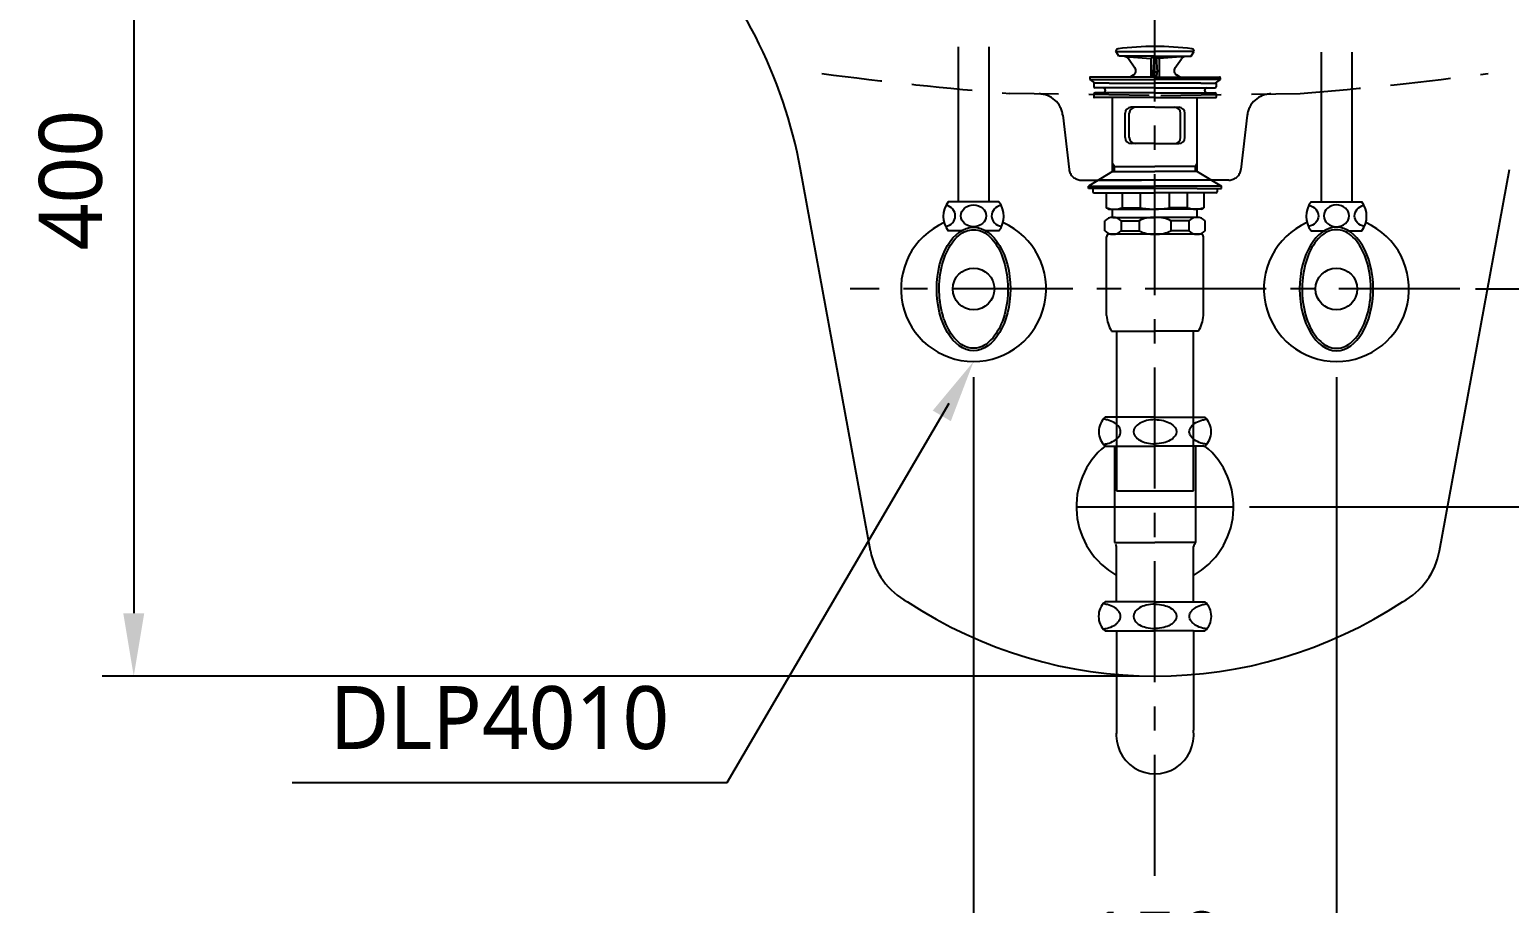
# Model space of a CAD drawing. Extents: x 7158 to 10258, y -4678 to -2578.
# Drawn here: x 7893 to 8505, y -4256 to -3895 of the extents above; entities that cross this region are included whole.
import ezdxf

# ---------------------------------------------------------------- set-up
doc = ezdxf.new("R2010")
doc.units = 0
doc.header["$LTSCALE"] = 20
doc.header["$MEASUREMENT"] = 0
doc.linetypes.add('CENTER', pattern=[2, 1.25, -0.25, 0.25, -0.25])
doc.linetypes.add('HIDDEN', pattern=[0.375, 0.25, -0.125])
doc.layers.get('0').update_dxf_attribs({"linetype": 'CONTINUOUS'})
doc.layers.get('DEFPOINTS').update_dxf_attribs({"linetype": 'CONTINUOUS'})
for name, color, linetype in [('1', 1, 'CONTINUOUS'), ('2', 2, 'HIDDEN'), ('3', 3, 'CONTINUOUS'), ('4', 4, 'CONTINUOUS'), ('6', 6, 'CONTINUOUS'), ('7', 7, 'CONTINUOUS'), ('CENTER', 2, 'CENTER')]:
    doc.layers.add(name, color=color, linetype=linetype)
doc.styles.get("Standard").update_dxf_attribs({"font": 'NanumGothic.ttf'})
doc.dimstyles.get("Standard").update_dxf_attribs({"dimtxt": 2.5, "dimasz": 2, "dimexe": 2, "dimexo": 1, "dimgap": 1.5, "dimtad": 1, "dimdec": 0, "dimlfac": 10, "dimrnd": 0.5, "dimzin": 0, "dimdsep": 46, "dimtxsty": 'Standard', "dimcen": 0, "dimclrt": 2, "dimadec": 0, "dimazin": 0, "dimtfac": 1, "dimtdec": 0, "dimtmove": 0, "dimatfit": 3, "dimfxl": 1, "dimtolj": 1, "dimtzin": 0, "dimarcsym": 0})

# ---------------------------------------------------------------- blocks, each defined once
blk = doc.blocks.new('A$C70257C18')
at = {"layer": '1'}
blk.add_line((50.83, 128.41), (4.17, 128.41), dxfattribs=at)
at = {"layer": '3'}
for p, q in [((12.5, 179.6), (11.27, 181.73)), ((11.39, 181.53), (27.5, 181.53)), ((27.5, 179.6), (12.5, 179.6)), ((15.02, 179.42), (25.75, 178.71)), ((19.23, 174.72), (16.51, 178.57)), ((27.5, 179.6), (25.75, 178.71)), ((25.75, 178.71), (25.75, 171)), ((26.98, 179.34), (26.55, 172.93)), ((43.61, 181.53), (27.5, 181.53)), ((27.5, 179.6), (42.5, 179.6)), ((27.5, 179.6), (29.25, 178.71)), ((28.02, 179.34), (28.45, 172.93)), ((39.98, 179.42), (29.25, 178.71)), ((29.25, 178.71), (29.25, 171)), ((35.77, 174.72), (38.49, 178.57)), ((42.5, 179.6), (43.73, 181.73)), ((17.14, 171), (18.59, 171.84)), ((26.75, 171), (26.55, 172.95)), ((26.55, 172.95), (27.5, 172.95)), ((28.45, 172.95), (27.5, 172.95)), ((28.25, 171), (28.45, 172.95)), ((37.86, 171), (36.41, 171.84)), ((0.5, 170.6), (0.5, 170)), ((0.5, 170), (27.5, 170)), ((0.5, 170), (2.64, 168.5)), ((10.2, 171), (0.9, 171)), ((2.2, 168.3), (2.2, 167)), ((8.5, 168.5), (2.4, 168.5)), ((27.5, 166.5), (2.7, 166.5)), ((8.5, 168.5), (27.5, 168.5)), ((27.5, 171), (10.2, 171)), ((27.5, 171), (44.8, 171)), ((54.5, 170), (27.5, 170)), ((46.5, 168.5), (27.5, 168.5)), ((27.5, 166.5), (52.3, 166.5)), ((44.8, 171), (54.1, 171)), ((46.5, 168.5), (52.6, 168.5)), ((54.5, 170), (52.36, 168.5)), ((52.8, 168.3), (52.8, 167)), ((54.5, 170.6), (54.5, 170)), ((2.2, 164), (2.2, 162.7)), ((27.5, 162.5), (2.4, 162.5)), ((27.5, 164.5), (2.7, 164.5)), ((10, 131.91), (10, 162.5)), ((27.5, 164.5), (52.3, 164.5)), ((27.5, 162.5), (52.6, 162.5)), ((45, 131.91), (45, 162.5)), ((52.8, 164), (52.8, 162.7)), ((15.13, 146), (15.13, 156)), ((16.89, 146), (16.89, 156)), ((27.5, 158.5), (17.63, 158.5)), ((27.5, 158.5), (37.37, 158.5)), ((38.11, 146), (38.11, 156)), ((39.87, 146), (39.87, 156)), ((27.5, 143.5), (17.63, 143.5)), ((27.5, 143.5), (37.37, 143.5)), ((10.7, 134), (10, 135.21)), ((44.3, 134), (45, 135.21)), ((10, 131.91), (0, 125.91)), ((10, 134), (27.5, 134)), ((10, 131.91), (27.5, 131.91)), ((10.7, 131.91), (10.7, 134)), ((45, 134), (27.5, 134)), ((45, 131.91), (27.5, 131.91)), ((44.3, 131.91), (44.3, 134)), ((45, 131.91), (55, 125.91)), ((0, 125.91), (27.5, 125.91)), ((0, 124.91), (0, 125.91)), ((10, 124.91), (0, 124.91)), ((1.81, 124.91), (1.81, 123.61)), ((2.31, 123.11), (7.31, 123.11)), ((7.31, 123.11), (27.5, 123.11)), ((7.31, 123.11), (7.31, 116.98)), ((45, 124.91), (10, 124.91)), ((14.08, 116.98), (14.08, 123.11)), ((21.48, 116.98), (21.48, 123.11)), ((55, 125.91), (27.5, 125.91)), ((47.69, 123.11), (27.5, 123.11)), ((33.52, 116.98), (33.52, 123.11)), ((40.92, 116.98), (40.92, 123.11)), ((45, 124.91), (55, 124.91)), ((47.69, 123.11), (47.69, 116.98)), ((52.69, 123.11), (47.69, 123.11)), ((53.19, 124.91), (53.19, 123.61)), ((55, 124.91), (55, 125.91)), ((8.31, 116.41), (7.31, 116.98)), ((8.31, 116.41), (9.71, 116.41)), ((9.71, 116.41), (27.5, 116.41)), ((10, 112.99), (10, 116.41)), ((14.08, 116.98), (21.48, 116.98)), ((45.29, 116.41), (27.5, 116.41)), ((40.92, 116.98), (33.52, 116.98)), ((45, 112.99), (45, 116.41)), ((46.69, 116.41), (45.29, 116.41)), ((46.69, 116.41), (47.69, 116.98)), ((6.76, 107.44), (6.76, 111.56)), ((10.14, 113), (27.26, 113)), ((13.53, 111.56), (20.93, 111.56)), ((13.53, 111.56), (13.53, 107.44)), ((20.93, 111.56), (20.93, 107.44)), ((44.86, 113), (27.74, 113)), ((34.07, 111.56), (34.07, 107.44)), ((41.47, 111.56), (34.07, 111.56)), ((41.47, 111.56), (41.47, 107.44)), ((48.24, 107.44), (48.24, 111.56)), ((7.5, 72.4), (7.5, 105)), ((27.5, 106), (8.5, 106)), ((13.53, 107.44), (20.93, 107.44)), ((44.86, 106), (27.5, 106)), ((41.47, 107.44), (34.07, 107.44)), ((44.3, 106), (44.86, 106)), ((44.86, 106), (45.26, 106)), ((46.5, 106), (45, 106)), ((47.5, 72.4), (47.5, 105)), ((47.5, 99.64), (47.5, 105)), ((9.5, 66), (27.5, 66)), ((11.63, 66), (11.63, 0)), ((45.5, 66), (27.5, 66)), ((43.38, 0), (43.38, 66)), ((11.63, 0), (43.38, 0))]:
    blk.add_line(p, q, dxfattribs=at)
for centre, radius, start, end in [((27.5, 63.6), 120, 90, 97.32041), ((27.5, 63.6), 120, 82.67959, 90), ((12.35, 181.53), 1.1, 97.32041, 169.4262), ((14.87, 177.42), 2, 35.20233, 86.26181), ((40.13, 177.42), 2, 93.73819, 144.79767), ((42.65, 181.53), 1.1, 10.5738, 82.67959), ((17.59, 173.57), 2, 300, 35.20233), ((37.41, 173.57), 2, 144.79767, 240), ((0.9, 170.6), 0.4, 90, 180), ((2.4, 168.3), 0.2, 90, 180), ((2.7, 167), 0.5, 180, 270), ((6, 165.5), 1, 270, 90), ((49, 165.5), 1, 90, 270), ((52.3, 167), 0.5, 270, 0), ((52.6, 168.3), 0.2, 0, 90), ((54.1, 170.6), 0.4, 0, 90), ((2.7, 164), 0.5, 90, 180), ((2.4, 162.7), 0.2, 180, 270), ((52.3, 164), 0.5, 0, 90), ((52.6, 162.7), 0.2, 270, 0), ((17.63, 156), 2.5, 90, 180), ((19.39, 156), 2.5, 90, 180), ((35.61, 156), 2.5, 0, 90), ((37.37, 156), 2.5, 0, 90), ((17.63, 146), 2.5, 180, 270), ((19.39, 146), 2.5, 180, 270), ((35.61, 146), 2.5, 270, 0), ((37.37, 146), 2.5, 270, 0), ((2.31, 123.61), 0.5, 180, 270), ((52.69, 123.61), 0.5, 270, 0), ((10.7, 126.58), 10.18, 250.56793, 289.43207), ((27.31, 145.86), 29.46, 258.59557, 270.37374), ((27.69, 145.86), 29.46, 269.62626, 281.40443), ((44.3, 126.58), 10.18, 250.56793, 289.43207), ((10.14, 108.29), 4.7, 43.94094, 136.05906), ((27.03, 99.4), 13.61, 89.0643, 116.64719), ((27.97, 99.4), 13.61, 63.35281, 90.9357), ((44.86, 108.29), 4.7, 43.94094, 136.05906), ((10.14, 110.71), 4.7, 223.94094, 316.05906), ((8.5, 105), 1, 90, 180), ((27.03, 119.6), 13.61, 243.35281, 270.9357), ((27.97, 119.6), 13.61, 269.0643, 296.64719), ((44.86, 110.71), 4.7, 223.94094, 316.05906), ((46.5, 105), 1, 0, 90), ((20.49, 72.95), 13, 182.42004, 212.30001), ((34.51, 72.95), 13, 327.69999, 357.57996)]:
    blk.add_arc(centre, radius, start, end, dxfattribs=at)
at = {"layer": '7', "extrusion": (0, 1, 0)}
for p, q in [((27.5, 161.25, -14.18), (27.5, 161.25, 445.82)), ((27.5, 161.25, 445.82), (27.5, 161.25, -14.18)), ((27.5, 161.25, -14.18), (27.5, 161.25, 445.82)), ((27.5, 161.25, 445.82), (27.5, 161.25, -14.18)), ((27.5, 161.25, 20), (27.5, 161.25, 0)), ((27.5, 161.25, 20), (27.5, 161.25, 0)), ((27.5, 161.25, 20), (27.5, 161.25, 0)), ((27.5, 161.25, 20), (27.5, 161.25, 0)), ((27.5, 161.25, -14.18), (27.5, 161.25, -14.18)), ((27.5, 161.25, -14.18), (27.5, 161.25, -14.18)), ((27.5, 161.25, -14.18), (27.5, 161.25, -14.18)), ((27.5, 161.25, -14.18), (27.5, 161.25, -14.18)), ((27.5, 161.25, 0), (27.5, 161.25, -14.18)), ((27.5, 161.25, 0), (27.5, 161.25, -14.18)), ((27.5, 161.25, 0), (27.5, 161.25, -14.18)), ((27.5, 161.25, 0), (27.5, 161.25, -14.18)), ((27.5, 161.25, 445.82), (27.5, 161.25, 445.82)), ((27.5, 161.25, 445.82), (27.5, 161.25, 445.82)), ((27.5, 161.25, 445.82), (27.5, 161.25, 445.82)), ((27.5, 161.25, 445.82), (27.5, 161.25, 445.82)), ((27.5, 161.25, 410.51), (27.5, 161.25, 445.82)), ((27.5, 161.25, 410.51), (27.5, 161.25, 445.82))]:
    blk.add_line(p, q, dxfattribs=at)
at = {"layer": '7'}
for points, knots in [([(27.5, 161.25, 381.33), (27.5, 161.25, 320.01), (27.5, 161.25, 258.69), (27.5, 161.25, 138.24), (27.5, 161.25, 79.12), (27.5, 161.25, 20)], [0, 0, 0, 0, 0.509144, 0.509144, 1, 1, 1, 1]), ([(27.5, 161.25, 381.33), (27.5, 161.25, 320.01), (27.5, 161.25, 258.69), (27.5, 161.25, 138.24), (27.5, 161.25, 79.12), (27.5, 161.25, 20)], [0, 0, 0, 0, 0.509144, 0.509144, 1, 1, 1, 1]), ([(27.5, 161.25, 381.33), (27.5, 161.25, 320.01), (27.5, 161.25, 258.69), (27.5, 161.25, 138.24), (27.5, 161.25, 79.12), (27.5, 161.25, 20)], [0, 0, 0, 0, 0.509144, 0.509144, 1, 1, 1, 1]), ([(27.5, 161.25, 381.33), (27.5, 161.25, 320.01), (27.5, 161.25, 258.69), (27.5, 161.25, 138.24), (27.5, 161.25, 79.12), (27.5, 161.25, 20)], [0, 0, 0, 0, 0.509144, 0.509144, 1, 1, 1, 1]), ([(27.5, 161.25, 410.51), (27.5, 161.25, 410.51), (27.5, 161.25, 410.6), (27.5, 161.25, 410.98), (27.5, 161.25, 411.25), (27.5, 161.25, 411.56)], [0, 0, 0, 0, 0.535587, 0.535587, 1, 1, 1, 1]), ([(27.5, 161.25, 410.51), (27.5, 161.25, 410.51), (27.5, 161.25, 410.6), (27.5, 161.25, 410.98), (27.5, 161.25, 411.25), (27.5, 161.25, 411.56)], [0, 0, 0, 0, 0.535587, 0.535587, 1, 1, 1, 1]), ([(27.5, 161.25, 410.51), (27.5, 161.25, 410.51), (27.5, 161.25, 410.6), (27.5, 161.25, 410.98), (27.5, 161.25, 411.25), (27.5, 161.25, 411.56)], [0, 0, 0, 0, 0.535587, 0.535587, 1, 1, 1, 1]), ([(27.5, 161.25, 410.51), (27.5, 161.25, 410.51), (27.5, 161.25, 410.6), (27.5, 161.25, 410.98), (27.5, 161.25, 411.25), (27.5, 161.25, 411.56)], [0, 0, 0, 0, 0.535587, 0.535587, 1, 1, 1, 1]), ([(27.5, 161.25, 381.33), (27.5, 161.25, 385.34), (27.5, 161.25, 389.33), (27.5, 161.25, 396.64), (27.5, 161.25, 400.03), (27.5, 161.25, 405.62), (27.5, 161.25, 407.86), (27.5, 161.25, 410.85), (27.5, 161.25, 411.61), (27.5, 161.25, 411.56)], [0, 0, 0, 0, 0.25, 0.25, 0.5, 0.5, 0.75, 0.75, 1, 1, 1, 1]), ([(27.5, 161.25, 381.33), (27.5, 161.25, 385.34), (27.5, 161.25, 389.33), (27.5, 161.25, 396.64), (27.5, 161.25, 400.03), (27.5, 161.25, 405.62), (27.5, 161.25, 407.86), (27.5, 161.25, 410.85), (27.5, 161.25, 411.61), (27.5, 161.25, 411.56)], [0, 0, 0, 0, 0.25, 0.25, 0.5, 0.5, 0.75, 0.75, 1, 1, 1, 1]), ([(27.5, 161.25, 381.33), (27.5, 161.25, 385.34), (27.5, 161.25, 389.33), (27.5, 161.25, 396.64), (27.5, 161.25, 400.03), (27.5, 161.25, 405.62), (27.5, 161.25, 407.86), (27.5, 161.25, 410.85), (27.5, 161.25, 411.61), (27.5, 161.25, 411.56)], [0, 0, 0, 0, 0.25, 0.25, 0.5, 0.5, 0.75, 0.75, 1, 1, 1, 1]), ([(27.5, 161.25, 381.33), (27.5, 161.25, 385.34), (27.5, 161.25, 389.33), (27.5, 161.25, 396.64), (27.5, 161.25, 400.03), (27.5, 161.25, 405.62), (27.5, 161.25, 407.86), (27.5, 161.25, 410.85), (27.5, 161.25, 411.61), (27.5, 161.25, 411.56)], [0, 0, 0, 0, 0.25, 0.25, 0.5, 0.5, 0.75, 0.75, 1, 1, 1, 1])]:
    blk.add_open_spline(points, degree=3, knots=knots, dxfattribs=at)
for points, degree in [([(27.5, 161.25, 0), (27.5, 161.25)], 1), ([(27.5, 161.25, 0), (27.5, 161.25)], 1), ([(27.5, 161.25, 0), (27.5, 161.25)], 1), ([(27.5, 161.25, 0), (27.5, 161.25)], 1), ([(27.5, 161.25, -14.18), (27.5, 161.25, -9.46), (27.5, 161.25, -4.73), (27.5, 161.25, 0)], 3), ([(27.5, 161.25, -14.18), (27.5, 161.25, -9.46), (27.5, 161.25, -4.73), (27.5, 161.25, 0)], 3), ([(27.5, 161.25, -14.18), (27.5, 161.25, -9.46), (27.5, 161.25, -4.73), (27.5, 161.25, 0)], 3), ([(27.5, 161.25, -14.18), (27.5, 161.25, -9.46), (27.5, 161.25, -4.73), (27.5, 161.25, 0)], 3)]:
    blk.add_open_spline(points, degree=degree, dxfattribs=at)
blk = doc.blocks.new('A$C7FD77792')
at = {"layer": '1'}
blk.add_line((0, 110.19), (65, 110.19), dxfattribs=at)
at = {"layer": '4'}
for p, q in [((16.25, 147.19), (11.96, 147.19)), ((32.5, 147.19), (16.25, 147.19)), ((32.5, 147.19), (48.75, 147.19)), ((48.75, 147.19), (53.04, 147.19)), ((12.35, 135.19), (11.96, 135.19)), ((12.35, 135.19), (32.5, 135.19)), ((15.7, 135.19), (15.7, 95.41)), ((52.65, 135.19), (32.5, 135.19)), ((49.3, 135.19), (49.3, 95.41)), ((52.65, 135.19), (53.04, 135.19)), ((15.7, 95.41), (32.5, 95.41)), ((16.63, 70.89), (16.63, 93.76)), ((49.3, 95.41), (32.5, 95.41)), ((48.38, 70.89), (48.38, 93.76)), ((16.63, 70.89), (11.88, 70.89)), ((32.42, 70.89), (16.63, 70.89)), ((32.42, 70.89), (32.5, 70.89)), ((32.58, 70.89), (32.5, 70.89)), ((32.58, 70.89), (48.38, 70.89)), ((48.38, 70.89), (53.12, 70.89)), ((11.88, 58.89), (16.63, 58.89)), ((16.63, 58.89), (32.42, 58.89)), ((16.63, 58.89), (16.63, 17.81)), ((48.38, 58.89), (32.58, 58.89)), ((48.38, 58.89), (48.38, 17.81)), ((48.38, 58.89), (53.12, 58.89))]:
    blk.add_line(p, q, dxfattribs=at)
for points in [[(18.31, 141.19, 0.155217), (17.71, 143.04, 0.106747), (15.65, 144.93, 0.073043), (12.88, 146.05, 0.028511), (11.15, 146.37, 0.059523)], [(11.15, 136, 0.028511), (12.88, 136.32, 0.073043), (15.65, 137.44, 0.106747), (17.71, 139.33, 0.155217), (18.31, 141.19, 0.155217)], [(24.22, 142.92, 0.32729), (24.22, 139.45, 0.106373), (26.24, 137.65, 0.071219), (28.94, 136.6, 0.057537), (32.5, 136.19, 0.057537)], [(32.5, 146.19, 0.057537), (28.94, 145.77, 0.071219), (26.24, 144.72, 0.106373), (24.22, 142.92, 0.159483)], [(32.5, 146.19, -0.057537), (36.06, 145.77, -0.071219), (38.76, 144.72, -0.106373), (40.78, 142.92, -0.159483)], [(40.78, 142.92, -0.32729), (40.78, 139.45, -0.106373), (38.76, 137.65, -0.071219), (36.06, 136.6, -0.057537), (32.5, 136.19, -0.057537)], [(46.69, 141.19, -0.155217), (47.29, 143.04, -0.106747), (49.35, 144.93, -0.073043), (52.12, 146.05, -0.028511), (53.85, 146.37, -0.059523)], [(53.85, 136, -0.028511), (52.12, 136.32, -0.073043), (49.35, 137.44, -0.106747), (47.29, 139.33, -0.155217), (46.69, 141.19, -0.155217)], [(16.63, 67.87, 0.049056), (15.58, 68.63, 0.073043), (12.81, 69.75, 0.028511), (11.08, 70.07)], [(18.23, 64.89, 0.155217), (17.64, 66.74, 0.054411), (16.68, 67.82, 0.054411)], [(32.5, 69.89, 0.05879), (28.86, 69.47, 0.071219), (26.16, 68.42, 0.106373), (24.14, 66.62, 0.159483)], [(32.5, 69.89, -0.05879), (36.14, 69.47, -0.071219), (38.84, 68.42, -0.106373), (40.86, 66.62, -0.159483)], [(46.77, 64.89, -0.155217), (47.36, 66.74, -0.05495), (48.33, 67.83, -0.05495)], [(48.38, 67.87, -0.049056), (49.42, 68.63, -0.073043), (52.19, 69.75, -0.028511), (53.92, 70.07)], [(11.08, 59.7, 0.028511), (12.81, 60.02, 0.073043), (15.58, 61.14, 0.049056), (16.63, 61.9, 0.049056)], [(16.69, 61.95, 0.054321), (17.64, 63.03, 0.155217), (18.23, 64.89)], [(24.14, 66.62, 0.32729), (24.14, 63.15, 0.106373), (26.16, 61.35, 0.071219), (28.86, 60.3, 0.057537), (32.42, 59.89, 0.057537)], [(40.86, 66.62, -0.32729), (40.86, 63.15, -0.106373), (38.84, 61.35, -0.071219), (36.14, 60.3, -0.057537), (32.58, 59.89, -0.057537)], [(48.32, 61.95, -0.054539), (47.36, 63.03, -0.155217), (46.77, 64.89)], [(53.92, 59.7, -0.028511), (52.19, 60.02, -0.073043), (49.42, 61.14, -0.049056), (48.38, 61.9, -0.049056)]]:
    blk.add_lwpolyline(points, format="xyb", dxfattribs=at)
for centre, radius, start, end in [((17.25, 141.19), 8, 131.40962, 228.59038), ((47.75, 141.19), 8, 311.40962, 48.59038), ((32.5, 110.19), 32.5, 129.44708, 240.76049), ((32.5, 110.19), 32.5, 299.23951, 50.55292), ((15.7, 93.76), 0.925, 0, 58.70259), ((49.3, 93.76), 0.925, 121.29741, 180), ((48.3, 95.41), 1, 301.29741, 0), ((17.17, 64.89), 8, 131.40962, 228.59038), ((47.83, 64.89), 8, 311.40962, 48.59038), ((32.5, 15.81), 16, 172.83336, 7.16664), ((32.5, 15.81), 16, 172.83336, 180)]:
    blk.add_arc(centre, radius, start, end, dxfattribs=at)
blk = doc.blocks.new('*D49')
at = {"layer": '1', "color": 3, "lineweight": -2, "transparency": 16777216}
for p, q in [((8283.4, -4039.02), (8283.4, -4312.04)), ((8433.4, -4039.02), (8433.4, -4312.04)), ((8407.4, -4299.04), (8309.4, -4299.04))]:
    blk.add_line(p, q, dxfattribs=at)
at = {"layer": '1', "color": 3, "transparency": 16777216}
for points in [[(8309.4, -4294.71), (8309.4, -4303.37), (8283.4, -4299.04)], [(8407.4, -4294.71), (8407.4, -4303.37), (8433.4, -4299.04)]]:
    blk.add_solid(points, dxfattribs=at)
at = {"layer": 'DEFPOINTS', "color": 0, "transparency": 16777216}
for p in [(8283.4, -4032.52), (8433.4, -4032.52), (8283.4, -4299.04)]:
    blk.add_point(p, dxfattribs=at)
at = {"layer": '1', "color": 2, "transparency": 16777216, "insert": (8358.4, -4273.04), "char_height": 26, "attachment_point": 5}
blk.add_mtext('\\A1;150', dxfattribs=at)
blk = doc.blocks.new('*D51')
at = {"layer": '1', "color": 3, "lineweight": -2, "transparency": 16777216}
for p, q in [((8644.9, -3752.52), (8694.86, -3752.52)), ((8681.86, -3976.52), (8681.86, -3778.52)), ((8490.9, -4002.52), (8694.86, -4002.52))]:
    blk.add_line(p, q, dxfattribs=at)
at = {"layer": '1', "color": 3, "transparency": 16777216}
for points in [[(8677.53, -3778.52), (8686.19, -3778.52), (8681.86, -3752.52)], [(8677.53, -3976.52), (8686.19, -3976.52), (8681.86, -4002.52)]]:
    blk.add_solid(points, dxfattribs=at)
at = {"layer": 'DEFPOINTS', "color": 0, "transparency": 16777216}
for p in [(8638.4, -3752.52, 0.64), (8681.86, -3752.52), (8484.4, -4002.52)]:
    blk.add_point(p, dxfattribs=at)
at = {"layer": '1', "color": 2, "transparency": 16777216, "insert": (8655.86, -3877.52), "char_height": 26, "attachment_point": 5, "rotation": 90}
blk.add_mtext('\\A1;250', dxfattribs=at)
blk = doc.blocks.new('*D52')
at = {"layer": '1', "color": 3, "lineweight": -2, "transparency": 16777216}
for p, q in [((8644.9, -3752.52), (8761.95, -3752.52)), ((8748.95, -4066.52), (8748.95, -3778.52)), ((8397.4, -4092.52), (8761.95, -4092.52))]:
    blk.add_line(p, q, dxfattribs=at)
at = {"layer": '1', "color": 3, "transparency": 16777216}
for points in [[(8744.62, -3778.52), (8753.28, -3778.52), (8748.95, -3752.52)], [(8744.62, -4066.52), (8753.28, -4066.52), (8748.95, -4092.52)]]:
    blk.add_solid(points, dxfattribs=at)
at = {"layer": 'DEFPOINTS', "color": 0, "transparency": 16777216}
for p in [(8638.4, -3752.52, 0.64), (8748.95, -3752.52), (8390.9, -4092.52)]:
    blk.add_point(p, dxfattribs=at)
at = {"layer": '1', "color": 2, "transparency": 16777216, "insert": (8722.95, -3922.52), "char_height": 26, "attachment_point": 5, "rotation": 90}
blk.add_mtext('\\A1;340', dxfattribs=at)
blk = doc.blocks.new('*D61')
at = {"layer": '3', "color": 3, "lineweight": -2, "transparency": 16777216}
for p, q in [((8077.4, -3752.52), (7923.23, -3752.52)), ((7936.23, -3778.52), (7936.23, -4136.52)), ((8351.9, -4162.52), (7923.23, -4162.52))]:
    blk.add_line(p, q, dxfattribs=at)
at = {"layer": '3', "color": 3, "transparency": 16777216}
for points in [[(7931.9, -3778.52), (7940.57, -3778.52), (7936.23, -3752.52)], [(7931.9, -4136.52), (7940.57, -4136.52), (7936.23, -4162.52)]]:
    blk.add_solid(points, dxfattribs=at)
at = {"layer": 'DEFPOINTS', "color": 0, "transparency": 16777216}
for p in [(8083.9, -3752.52), (7936.23, -4162.52), (8358.4, -4162.52)]:
    blk.add_point(p, dxfattribs=at)
at = {"layer": '3', "color": 2, "transparency": 16777216, "insert": (7910.23, -3957.52), "char_height": 26, "attachment_point": 5, "rotation": 90}
blk.add_mtext('\\A1;400', dxfattribs=at)

msp = doc.modelspace()

# ---------------------------------------------------------------- linework, layer by layer
at = {"color": 2, "linetype": 'HIDDEN', "ltscale": 5}
for p, q in [((8356, -3922.5), (8298.39, -3921.72)), ((8360.8, -3922.5), (8418.41, -3921.72)), ((8320.26, -3930.72), (8322.88, -3953.1)), ((8396.54, -3930.72), (8393.92, -3953.1)), ((8327.85, -3957.52), (8358.4, -3957.52)), ((8388.95, -3957.52), (8358.4, -3957.52))]:
    msp.add_line(p, q, dxfattribs=at)
for centre, radius, start, end in [((8411.06, -2493.28), 1432.88, 262.36448, 265.49028), ((8305.74, -2493.28), 1432.88, 274.50972, 277.63552), ((8310.33, -3931.89), 10, 6.6755, 89.22558), ((8406.47, -3931.89), 10, 90.77442, 173.3245), ((8327.85, -3952.52), 5, 186.6755, 270), ((8388.95, -3952.52), 5, 270, 353.3245)]:
    msp.add_arc(centre, radius, start, end, dxfattribs=at)
at = {"layer": '1', "color": 3}
for p, q in [((8181.59, -4206.41), (8273.29, -4049.78)), ((8001.72, -4206.41), (8181.59, -4206.41))]:
    msp.add_line(p, q, dxfattribs=at)
msp.add_solid([(8266.52, -4052.77), (8274, -4057.14), (8283.4, -4032.52)], dxfattribs=at)
at = {"layer": '2', "color": 7, "linetype": 'ByBlock'}
msp.add_arc((8358.4, -3976.93), 185.59, 236.54733, 303.45267, dxfattribs=at)
at = {"layer": '3', "color": 7}
for p, q in [((8240.79, -4110.76), (8211.89, -3953.17)), ((8476.01, -4110.76), (8504.91, -3953.17))]:
    msp.add_line(p, q, dxfattribs=at)
for centre, radius, start, end in [((8015.17, -3989.24), 200, 10.39055, 43.841), ((8270.29, -4105.35), 30, 190.39055, 241.75046), ((8446.51, -4105.35), 30, 298.24954, 349.60945)]:
    msp.add_arc(centre, radius, start, end, dxfattribs=at)
at = {"layer": '6'}
for p, q in [((8277.05, -3902.52), (8277.05, -3966.52)), ((8289.75, -3902.52), (8289.75, -3966.52)), ((8427.05, -3904.63), (8427.05, -3966.52)), ((8439.75, -3904.61), (8439.75, -3966.52)), ((8289.75, -3966.52), (8272.9, -3966.52)), ((8293.9, -3966.52), (8289.75, -3966.52)), ((8422.9, -3966.52), (8427.05, -3966.52)), ((8427.05, -3966.52), (8443.9, -3966.52)), ((8278.26, -3978.52), (8272.9, -3978.52)), ((8293.9, -3978.52), (8288.54, -3978.52)), ((8422.9, -3978.52), (8428.26, -3978.52)), ((8438.54, -3978.52), (8443.9, -3978.52))]:
    msp.add_line(p, q, dxfattribs=at)
for centre in [(8283.4, -4002.52), (8433.4, -4002.52)]:
    msp.add_circle(centre, 8.62, dxfattribs=at)
for centre, radius, start, end in [((8280.9, -3972.52), 10, 143.1301, 216.8699), ((8285.9, -3972.52), 10, 323.1301, 36.8699), ((8430.9, -3972.52), 10, 143.1301, 216.8699), ((8435.9, -3972.52), 10, 323.1301, 36.8699), ((8283.4, -4002.52), 30, 113.91725, 66.08275), ((8433.4, -4002.52), 30, 113.91725, 66.08275)]:
    msp.add_arc(centre, radius, start, end, dxfattribs=at)
for centre, major_axis, start_param, end_param in [((8270.63, -3972.29), (-5.23, 0), 1.800504, 4.443058), ((8296.08, -3972.29), (5.23, 0), 1.824119, 4.49897)]:
    msp.add_ellipse(centre, major_axis=major_axis, ratio=0.866391, start_param=start_param, end_param=end_param, dxfattribs=at)
for centre, major_axis, ratio in [((8283.4, -3972.29), (5.23, 0), 0.866391), ((8283.4, -4002.52), (0, 25.5), 0.596529)]:
    msp.add_ellipse(centre, major_axis=major_axis, ratio=ratio, dxfattribs=at)
at = {"layer": '6', "extrusion": (0, 0, -1)}
for centre, major_axis, start_param, end_param in [((8420.72, -3972.29), (-5.23, 0), 1.824119, 4.49897), ((8446.17, -3972.29), (5.23, 0), 1.800504, 4.443058)]:
    msp.add_ellipse(centre, major_axis=major_axis, ratio=0.866391, start_param=start_param, end_param=end_param, dxfattribs=at)
for centre, major_axis, ratio in [((8433.4, -3972.29), (-5.23, 0), 0.866391), ((8433.4, -4002.52), (0, 25.5), 0.596529)]:
    msp.add_ellipse(centre, major_axis=major_axis, ratio=ratio, dxfattribs=at)
at = {"layer": '6'}
for points in [[(8283.4, -3978.02), (8281.32, -3978.02), (8279.22, -3978.83), (8275.32, -3982.07), (8273.55, -3984.51), (8270.83, -3990.54), (8269.87, -3994.12), (8269.02, -4001.64), (8269.12, -4005.57), (8270.36, -4012.92), (8271.49, -4016.34), (8274.5, -4021.93), (8276.38, -4024.09), (8280.38, -4026.73), (8282.49, -4027.23), (8286.64, -4026.63), (8288.73, -4025.51), (8292.48, -4021.68), (8294.13, -4018.97), (8296.54, -4012.55), (8297.3, -4008.84), (8297.77, -4001.23), (8297.46, -3997.33), (8295.86, -3990.19), (8294.56, -3986.95), (8291.29, -3981.84), (8289.33, -3979.98), (8286.01, -3978.33), (8284.7, -3978.02), (8283.4, -3978.02)], [(8433.4, -3978.02), (8435.48, -3978.02), (8437.58, -3978.83), (8441.48, -3982.07), (8443.25, -3984.51), (8445.97, -3990.54), (8446.93, -3994.12), (8447.78, -4001.64), (8447.67, -4005.57), (8446.44, -4012.92), (8445.31, -4016.34), (8442.3, -4021.93), (8440.42, -4024.09), (8436.42, -4026.73), (8434.31, -4027.23), (8430.16, -4026.63), (8428.07, -4025.51), (8424.32, -4021.68), (8422.67, -4018.97), (8420.26, -4012.55), (8419.5, -4008.84), (8419.03, -4001.23), (8419.34, -3997.33), (8420.94, -3990.19), (8422.24, -3986.95), (8425.51, -3981.84), (8427.47, -3979.98), (8430.79, -3978.33), (8432.1, -3978.02), (8433.4, -3978.02)]]:
    msp.add_open_spline(points, degree=3, knots=[0, 0, 0, 0, 0.46111, 0.46111, 0.922219, 0.922219, 1.383329, 1.383329, 1.844439, 1.844439, 2.305549, 2.305549, 2.766658, 2.766658, 3.227768, 3.227768, 3.688878, 3.688878, 4.149988, 4.149988, 4.611097, 4.611097, 5.072207, 5.072207, 5.533317, 5.533317, 5.994427, 5.994427, 6.283185, 6.283185, 6.283185, 6.283185], dxfattribs=at)
at = {"layer": 'CENTER', "color": 2, "linetype": 'CENTER', "ltscale": 2}
for p, q in [((8358.4, -4245.02), (8358.4, -3717.56)), ((8484.4, -4002.52), (8232.4, -4002.52))]:
    msp.add_line(p, q, dxfattribs=at)

# ---------------------------------------------------------------- block references
at = {"layer": '1'}
for name, p in [('A$C70257C18', (8330.9, -4085.92)), ('A$C7FD77792', (8325.9, -4202.7))]:
    msp.add_blockref(name, p, dxfattribs=at)

# ---------------------------------------------------------------- texts
at = {"layer": '1', "color": 2, "insert": (8087.4, -4179.83), "char_height": 26, "attachment_point": 5}
msp.add_mtext('DLP4010', dxfattribs=at)

# ---------------------------------------------------------------- dimensions: what is measured, and where the dimension line sits
at = {"layer": '1'}
dim = msp.add_linear_dim(base=(8748.95, -3752.52), p1=(8390.9, -4092.52), p2=(8638.4, -3752.52, 0.64), angle=90, dimstyle='Standard', override={"dimscale": 1.3, "dimtxt": 20, "dimasz": 20, "dimexe": 10, "dimexo": 5, "dimgap": 10, "dimlfac": 1, "dimzin": 8, "dimclrd": 3, "dimclre": 3, "dimfxl": 1.25, "dimarcsym": 1}, dxfattribs=at)
dim.commit()
dim.dimension.update_dxf_attribs({"geometry": '*D52', "text_midpoint": (8722.95, -3922.52)})
dim = msp.add_linear_dim(base=(8681.86, -3752.52), p1=(8484.4, -4002.52), p2=(8638.4, -3752.52, 0.64), angle=90, text='250', dimstyle='Standard', override={"dimscale": 1.3, "dimtxt": 20, "dimasz": 20, "dimexe": 10, "dimexo": 5, "dimgap": 10, "dimlfac": 1, "dimzin": 8, "dimclrd": 3, "dimclre": 3, "dimfxl": 1.25, "dimarcsym": 1}, dxfattribs=at)
dim.commit()
dim.dimension.update_dxf_attribs({"geometry": '*D51', "text_midpoint": (8655.86, -3877.52)})
dim = msp.add_linear_dim(base=(8283.4, -4299.04), p1=(8433.4, -4032.52), p2=(8283.4, -4032.52), dimstyle='Standard', override={"dimscale": 1.3, "dimtxt": 20, "dimasz": 20, "dimexe": 10, "dimexo": 5, "dimgap": 10, "dimlfac": 1, "dimzin": 8, "dimclrd": 3, "dimclre": 3}, dxfattribs=at)
dim.commit()
dim.dimension.update_dxf_attribs({"geometry": '*D49', "text_midpoint": (8358.4, -4273.04)})
at = {"layer": '3', "color": 7}
dim = msp.add_linear_dim(base=(7936.23, -4162.52), p1=(8083.9, -3752.52), p2=(8358.4, -4162.52), angle=90, text='400', dimstyle='Standard', override={"dimscale": 1.3, "dimtxt": 20, "dimasz": 20, "dimexe": 10, "dimexo": 5, "dimgap": 10, "dimlfac": 1, "dimzin": 8, "dimclrd": 3, "dimclre": 3, "dimfxl": 1.25, "dimarcsym": 1}, dxfattribs=at)
dim.commit()
dim.dimension.update_dxf_attribs({"geometry": '*D61', "text_midpoint": (7910.23, -3957.52)})

doc.saveas('drawing.dxf')
